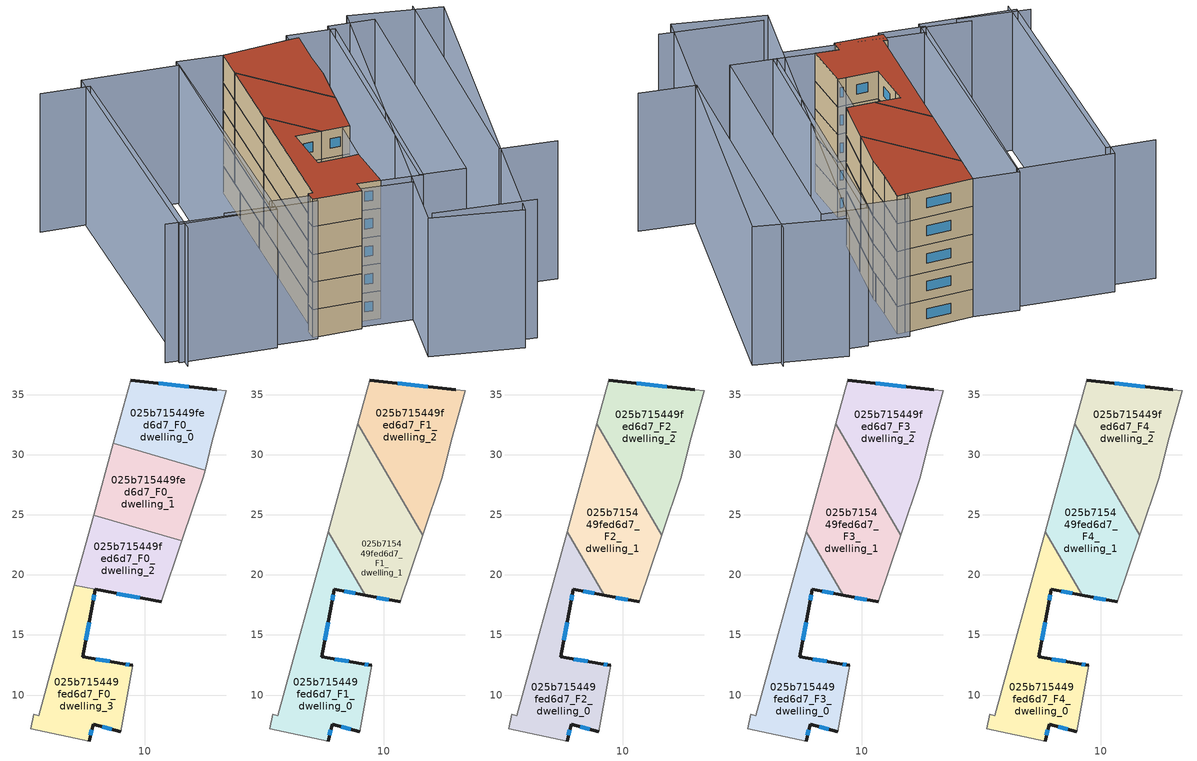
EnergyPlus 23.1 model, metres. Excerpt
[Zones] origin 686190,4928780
025b715449fed6d7_F0_dwelling_0
 floor ground (EU_floor_Construction): 16.8,35.34 15.61,31.17 15.03,28.73 7.37,30.95 8.82,36.24 15.99,35.42 z0
 wall outside (EU_wall_Construction): 15.99,35.42 8.82,36.24 z0:3
 wall to 025b715449fed6d7_F0_dwelling_1 (EU_wall_Construction): 7.37,30.95 15.03,28.73 z0:3
 wall adiabatic (EU_wall_Construction): 8.82,36.24 7.37,30.95 / 15.03,28.73 15.61,31.17 16.8,35.34 15.99,35.42 z0:3
 window (EU_Window_Construction): 13.66,35.69 11.15,35.97 z0.98:2.02
025b715449fed6d7_F0_dwelling_1
 floor ground (EU_floor_Construction): 15.03,28.73 14.89,28.13 13.09,22.83 5.73,24.96 7.37,30.95 z0
 wall adiabatic (EU_wall_Construction): 7.37,30.95 5.73,24.96 / 13.09,22.83 14.89,28.13 15.03,28.73 z0:3
 wall to 025b715449fed6d7_F0_dwelling_2 (EU_wall_Construction): 5.73,24.96 13.09,22.83 z0:3
025b715449fed6d7_F0_dwelling_2
 floor ground (EU_floor_Construction): 13.09,22.83 11.36,17.75 4.14,19.13 5.73,24.96 z0
 wall outside (EU_wall_Construction): 5.89,18.79 11.36,17.75 z0:3
 wall adiabatic (EU_wall_Construction): 11.36,17.75 13.09,22.83 / 5.73,24.96 4.14,19.13 z0:3
 wall to 025b715449fed6d7_F0_dwelling_3 (EU_wall_Construction): 4.14,19.13 5.89,18.79 z0:3
 window (EU_Window_Construction): 7.67,18.45 9.58,18.09 z0.98:2.02
025b715449fed6d7_F0_dwelling_3
 floor ground (EU_floor_Construction): 5.89,18.79 5.63,17.44 4.82,13.18 8.15,12.62 9,12.48 8,6.93 5.7,7.58 5.36,6.17 0.5,7.19 0.75,8.41 1.17,8.29 4.14,19.12 z0
 wall outside (EU_wall_Construction): 5.36,6.17 5.7,7.58 8,6.93 / 9,12.48 8.15,12.62 4.82,13.18 5.63,17.44 5.89,18.79 z0:3
 wall adiabatic (EU_wall_Construction): 4.14,19.12 1.17,8.29 0.75,8.41 0.5,7.19 5.36,6.17 / 8,6.93 9,12.48 z0:3
 window (EU_Window_Construction): 5.47,6.63 5.59,7.12 / 5.71,17.88 5.81,18.35 / 5.08,14.57 5.37,16.05 / 7.07,12.8 5.9,13 / 8.72,12.53 8.43,12.57 / 6.45,7.37 7.25,7.14 z0.98:2.02
025b715449fed6d7_F1_dwelling_0
 floor to 025b715449fed6d7_F0_dwelling_3 (EU_floor_Construction): 5.89,18.79 5.63,17.44 4.82,13.18 8.15,12.62 9,12.48 8,6.93 5.7,7.58 5.36,6.17 0.5,7.19 0.75,8.41 1.17,8.29 4.14,19.13 z3
 floor to 025b715449fed6d7_F0_dwelling_2 (EU_floor_Construction): 5.37,23.62 8.48,18.3 4.14,19.13 z3
 wall outside (EU_wall_Construction): 9,12.48 8.15,12.62 4.82,13.18 5.63,17.44 5.89,18.79 8.48,18.3 / 5.36,6.17 5.7,7.58 8,6.93 z3:6
 wall adiabatic (EU_wall_Construction): 8,6.93 9,12.48 / 5.37,23.62 1.17,8.29 0.75,8.41 0.5,7.19 5.36,6.17 z3:6
 wall to 025b715449fed6d7_F1_dwelling_1 (EU_wall_Construction): 8.48,18.3 5.37,23.62 z3:6
 window (EU_Window_Construction): 8.72,12.53 8.43,12.57 / 6.45,7.37 7.25,7.14 / 5.47,6.63 5.59,7.12 / 6.73,18.63 7.64,18.46 / 5.71,17.88 5.81,18.35 / 5.08,14.57 5.37,16.05 / 7.07,12.8 5.9,13 z3.98:5.02
025b715449fed6d7_F1_dwelling_1
 floor to 025b715449fed6d7_F0_dwelling_1 (EU_floor_Construction): 9.08,30.46 13.26,23.33 13.09,22.83 5.73,24.96 7.37,30.95 z3
 floor to 025b715449fed6d7_F0_dwelling_2 (EU_floor_Construction): 13.09,22.83 11.36,17.75 8.48,18.3 5.37,23.62 5.73,24.96 z3
 floor to 025b715449fed6d7_F0_dwelling_0 (EU_floor_Construction): 7.83,32.61 9.08,30.46 7.37,30.95 z3
 wall outside (EU_wall_Construction): 8.48,18.3 11.36,17.75 z3:6
 wall to 025b715449fed6d7_F1_dwelling_2 (EU_wall_Construction): 13.26,23.33 7.83,32.61 z3:6
 wall adiabatic (EU_wall_Construction): 11.36,17.75 13.26,23.33 / 7.83,32.61 5.37,23.62 z3:6
 window (EU_Window_Construction): 9.42,18.12 10.42,17.93 z3.98:5.02
025b715449fed6d7_F1_dwelling_2
 floor to 025b715449fed6d7_F0_dwelling_0 (EU_floor_Construction): 16.8,35.34 15.61,31.17 15.03,28.73 9.08,30.46 7.83,32.61 8.82,36.24 15.99,35.42 z3
 floor to 025b715449fed6d7_F0_dwelling_1 (EU_floor_Construction): 15.03,28.73 14.89,28.13 13.26,23.33 9.08,30.46 z3
 wall outside (EU_wall_Construction): 15.99,35.42 8.82,36.24 z3:6
 wall adiabatic (EU_wall_Construction): 8.82,36.24 7.83,32.61 / 13.26,23.33 14.89,28.13 15.61,31.17 16.8,35.34 15.99,35.42 z3:6
 window (EU_Window_Construction): 13.66,35.69 11.15,35.97 z3.98:5.02
025b715449fed6d7_F2_dwelling_0
 floor to 025b715449fed6d7_F1_dwelling_0 (EU_floor_Construction): 5.37,23.62 8.48,18.3 5.89,18.79 5.63,17.44 4.82,13.18 8.15,12.62 9,12.48 8,6.93 5.7,7.58 5.36,6.17 0.5,7.19 0.75,8.41 1.17,8.29 z6
 wall outside (EU_wall_Construction): 9,12.48 8.15,12.62 4.82,13.18 5.63,17.44 5.89,18.79 8.48,18.3 / 5.36,6.17 5.7,7.58 8,6.93 z6:9
 wall adiabatic (EU_wall_Construction): 8,6.93 9,12.48 / 5.37,23.62 1.17,8.29 0.75,8.41 0.5,7.19 5.36,6.17 z6:9
 wall to 025b715449fed6d7_F2_dwelling_1 (EU_wall_Construction): 8.48,18.3 5.37,23.62 z6:9
 window (EU_Window_Construction): 8.72,12.53 8.43,12.57 / 6.45,7.37 7.25,7.14 / 5.47,6.63 5.59,7.12 / 6.73,18.63 7.64,18.46 / 5.71,17.88 5.81,18.35 / 5.08,14.57 5.37,16.05 / 7.07,12.8 5.9,13 z6.98:8.02
025b715449fed6d7_F2_dwelling_1
 floor to 025b715449fed6d7_F1_dwelling_1 (EU_floor_Construction): 7.83,32.61 13.26,23.33 11.36,17.75 8.48,18.3 5.37,23.62 z6
 wall outside (EU_wall_Construction): 8.48,18.3 11.36,17.75 z6:9
 wall to 025b715449fed6d7_F2_dwelling_2 (EU_wall_Construction): 13.26,23.33 7.83,32.61 z6:9
 wall adiabatic (EU_wall_Construction): 11.36,17.75 13.26,23.33 / 7.83,32.61 5.37,23.62 z6:9
 window (EU_Window_Construction): 9.42,18.12 10.42,17.93 z6.98:8.02
025b715449fed6d7_F2_dwelling_2
 floor to 025b715449fed6d7_F1_dwelling_2 (EU_floor_Construction): 16.8,35.34 15.61,31.17 14.89,28.13 13.26,23.33 7.83,32.61 8.82,36.24 15.99,35.42 z6
 wall outside (EU_wall_Construction): 15.99,35.42 8.82,36.24 z6:9
 wall adiabatic (EU_wall_Construction): 8.82,36.24 7.83,32.61 / 13.26,23.33 14.89,28.13 15.61,31.17 16.8,35.34 15.99,35.42 z6:9
 window (EU_Window_Construction): 13.66,35.69 11.15,35.97 z6.98:8.02
025b715449fed6d7_F3_dwelling_0
 floor to 025b715449fed6d7_F2_dwelling_0 (EU_floor_Construction): 5.37,23.62 8.48,18.3 5.89,18.79 5.63,17.44 4.82,13.18 8.15,12.62 9,12.48 8,6.93 5.7,7.58 5.36,6.17 0.5,7.19 0.75,8.41 1.17,8.29 z9
 wall outside (EU_wall_Construction): 9,12.48 8.15,12.62 4.82,13.18 5.63,17.44 5.89,18.79 8.48,18.3 / 5.36,6.17 5.7,7.58 8,6.93 z9:12
 wall adiabatic (EU_wall_Construction): 8,6.93 9,12.48 / 5.37,23.62 1.17,8.29 0.75,8.41 0.5,7.19 5.36,6.17 z9:12
 wall to 025b715449fed6d7_F3_dwelling_1 (EU_wall_Construction): 8.48,18.3 5.37,23.62 z9:12
 window (EU_Window_Construction): 8.72,12.53 8.43,12.57 / 6.45,7.37 7.25,7.14 / 5.47,6.63 5.59,7.12 / 6.73,18.63 7.64,18.46 / 5.71,17.88 5.81,18.35 / 5.08,14.57 5.37,16.05 / 7.07,12.8 5.9,13 z9.98:11.02
025b715449fed6d7_F3_dwelling_1
 floor to 025b715449fed6d7_F2_dwelling_1 (EU_floor_Construction): 7.83,32.61 13.26,23.33 11.36,17.75 8.48,18.3 5.37,23.62 z9
 wall outside (EU_wall_Construction): 8.48,18.3 11.36,17.75 z9:12
 wall to 025b715449fed6d7_F3_dwelling_2 (EU_wall_Construction): 13.26,23.33 7.83,32.61 z9:12
 wall adiabatic (EU_wall_Construction): 11.36,17.75 13.26,23.33 / 7.83,32.61 5.37,23.62 z9:12
 window (EU_Window_Construction): 9.42,18.12 10.42,17.93 z9.98:11.02
025b715449fed6d7_F3_dwelling_2
 floor to 025b715449fed6d7_F2_dwelling_2 (EU_floor_Construction): 16.8,35.34 15.61,31.17 14.89,28.13 13.26,23.33 7.83,32.61 8.82,36.24 15.99,35.42 z9
 wall outside (EU_wall_Construction): 15.99,35.42 8.82,36.24 z9:12
 wall adiabatic (EU_wall_Construction): 8.82,36.24 7.83,32.61 / 13.26,23.33 14.89,28.13 15.61,31.17 16.8,35.34 15.99,35.42 z9:12
 window (EU_Window_Construction): 13.66,35.69 11.15,35.97 z9.98:11.02
025b715449fed6d7_F4_dwelling_0
 floor to 025b715449fed6d7_F3_dwelling_0 (EU_floor_Construction): 5.37,23.62 8.48,18.3 5.89,18.79 5.63,17.44 4.82,13.18 8.15,12.62 9,12.48 8,6.93 5.7,7.58 5.36,6.17 0.5,7.19 0.75,8.41 1.17,8.29 z12
 wall outside (EU_wall_Construction): 9,12.48 8.15,12.62 4.82,13.18 5.63,17.44 5.89,18.79 8.48,18.3 / 5.36,6.17 5.7,7.58 8,6.93 z12:15
 wall adiabatic (EU_wall_Construction): 8,6.93 9,12.48 / 5.37,23.62 1.17,8.29 0.75,8.41 0.5,7.19 5.36,6.17 z12:15
 wall to 025b715449fed6d7_F4_dwelling_1 (EU_wall_Construction): 8.48,18.3 5.37,23.62 z12:15
 window (EU_Window_Construction): 8.72,12.53 8.43,12.57 / 6.45,7.37 7.25,7.14 / 5.47,6.63 5.59,7.12 / 6.73,18.63 7.64,18.46 / 5.71,17.88 5.81,18.35 / 5.08,14.57 5.37,16.05 / 7.07,12.8 5.9,13 z12.98:14.02
 roof outside (EU_roof_Construction): 8,6.93 9,12.48 8.15,12.62 4.82,13.18 5.63,17.44 5.89,18.79 8.48,18.3 5.37,23.62 1.17,8.29 0.75,8.41 0.5,7.19 5.36,6.17 5.7,7.58 z15
025b715449fed6d7_F4_dwelling_1
 floor to 025b715449fed6d7_F3_dwelling_1 (EU_floor_Construction): 7.83,32.61 13.26,23.33 11.36,17.75 8.48,18.3 5.37,23.62 z12
 wall outside (EU_wall_Construction): 8.48,18.3 11.36,17.75 z12:15
 wall to 025b715449fed6d7_F4_dwelling_2 (EU_wall_Construction): 13.26,23.33 7.83,32.61 z12:15
 wall adiabatic (EU_wall_Construction): 11.36,17.75 13.26,23.33 / 7.83,32.61 5.37,23.62 z12:15
 window (EU_Window_Construction): 9.42,18.12 10.42,17.93 z12.98:14.02
 roof outside (EU_roof_Construction): 11.36,17.75 13.26,23.33 7.83,32.61 5.37,23.62 8.48,18.3 z15
025b715449fed6d7_F4_dwelling_2
 floor to 025b715449fed6d7_F3_dwelling_2 (EU_floor_Construction): 16.8,35.34 15.61,31.17 14.89,28.13 13.26,23.33 7.83,32.61 8.82,36.24 15.99,35.42 z12
 wall outside (EU_wall_Construction): 15.99,35.42 8.82,36.24 z12:15
 wall adiabatic (EU_wall_Construction): 8.82,36.24 7.83,32.61 / 13.26,23.33 14.89,28.13 15.61,31.17 16.8,35.34 15.99,35.42 z12:15
 window (EU_Window_Construction): 13.66,35.69 11.15,35.97 z12.98:14.02
 roof outside (EU_roof_Construction): 13.26,23.33 14.89,28.13 15.61,31.17 16.8,35.34 15.99,35.42 8.82,36.24 7.83,32.61 z15
shading: 8.59,-1.3 18.54,-4.31 / -3.19,9.07 10.44,5.1 / -8.14,9.42 -3.28,7.96 / -14.1,10.49 -7.08,8.43 / 26.57,4.61 20.96,6.25 / 20.96,6.25 29.36,34.87 / -10.14,39.04 -5.27,37.8 / -5.27,37.8 -12.67,8.79 / 31.77,33.11 16.51,-5.42 / 16.51,-5.42 7.73,-1.95 / 7.73,-1.95 23,36.58 / 23,36.58 31.77,33.11 / 24.86,34.52 16.18,4.58 / 16.18,4.58 11.68,5.89 / 11.68,5.89 20.36,35.82 / 20.36,35.82 24.86,34.52 / 20.64,34.95 12.06,5.74 / 12.06,5.74 7.42,7.1 / 7.42,7.1 16,36.31 / 16,36.31 20.64,34.95 / 8.82,36.24 0.74,6.7 / 0.74,6.7 -3.8,7.94 / -3.8,7.94 4.29,37.48 / 4.29,37.48 8.82,36.24 / -12.98,9.78 -5.37,39.24 / -5.37,39.24 4.16,36.77 / 4.16,36.77 -3.45,7.32 / -3.45,7.32 -12.98,9.78 z0:15
[Building]
EU S2 Campaign: North Axis=0; Terrain=City; Solar Distribution=FullExterior
[Site:Location]
Bologna: Latitude=44.5; Longitude=11.25; Time Zone=1; Elevation=37
[SizingPeriod:WeatherFileDays]
AnnualSizingPeriod: Begin Month=1; Begin Day of Month=1; End Month=12; End Day of Month=31; Day of Week for Start Day=Monday; Use Weather File Daylight Saving Period=No; Use Weather File Rain and Snow Indicators=No
[MATERIAL]
EU_InternalMass_Material: Roughness=MediumRough; Thickness=0.1; Conductivity=1; Density=1800; Specific Heat=900; Thermal Absorptance=0.9; Solar Absorptance=0.7; Visible Absorptance=0.7
[MATERIAL:NOMASS] Roughness=MediumRough; Thermal Absorptance=0.9; Solar Absorptance=0.7; Visible Absorptance=0.7
Name | Thermal Resistance
EU_wall_NoMass | 0.905828
EU_roof_NoMass | 0.37593
EU_floor_NoMass | 0.67114
[WINDOWMATERIAL:SIMPLEGLAZINGSYSTEM]
EU_Window_SimpleGlazing: UFactor=4.52486; Solar Heat Gain Coefficient=0.85; Visible Transmittance=0.85
[CONSTRUCTION]
EU_wall_Construction: EU_wall_NoMass
EU_roof_Construction: EU_roof_NoMass
EU_floor_Construction: EU_floor_NoMass
EU_InternalMass_Construction: EU_InternalMass_Material
EU_Window_Construction: EU_Window_SimpleGlazing
[ZONE] Type=1; Multiplier=1; Ceiling Height=autocalculate; Floor Area=autocalculate; Part of Total Floor Area=Yes
Name | Volume
025b715449fed6d7_F0_dwelling_0 | 146.099
025b715449fed6d7_F1_dwelling_0; 025b715449fed6d7_F2_dwelling_0; 025b715449fed6d7_F3_dwelling_0; 025b715449fed6d7_F4_dwelling_0 | 194.782
025b715449fed6d7_F0_dwelling_1 | 146.068
025b715449fed6d7_F1_dwelling_1; 025b715449fed6d7_F2_dwelling_1; 025b715449fed6d7_F3_dwelling_1; 025b715449fed6d7_F4_dwelling_1 | 194.774
025b715449fed6d7_F0_dwelling_2 | 128.125
025b715449fed6d7_F1_dwelling_2; 025b715449fed6d7_F2_dwelling_2; 025b715449fed6d7_F3_dwelling_2; 025b715449fed6d7_F4_dwelling_2 | 194.799
025b715449fed6d7_F0_dwelling_3 | 163.989
[INTERNALMASS] Construction=EU_InternalMass_Construction
Name | Zone or ZoneList | Surface Area
025b715449fed6d7_F0_dwelling_0_EU_InternalMass | 025b715449fed6d7_F0_dwelling_0 | 48.6994
025b715449fed6d7_F0_dwelling_1_EU_InternalMass | 025b715449fed6d7_F0_dwelling_1 | 48.6896
025b715449fed6d7_F0_dwelling_2_EU_InternalMass | 025b715449fed6d7_F0_dwelling_2 | 42.7191
025b715449fed6d7_F0_dwelling_3_EU_InternalMass | 025b715449fed6d7_F0_dwelling_3 | 54.6734
025b715449fed6d7_F1_dwelling_0_EU_InternalMass | 025b715449fed6d7_F1_dwelling_0 | 64.9277
025b715449fed6d7_F1_dwelling_1_EU_InternalMass | 025b715449fed6d7_F1_dwelling_1 | 64.9246
025b715449fed6d7_F1_dwelling_2_EU_InternalMass | 025b715449fed6d7_F1_dwelling_2 | 64.9332
025b715449fed6d7_F2_dwelling_0_EU_InternalMass | 025b715449fed6d7_F2_dwelling_0 | 64.9277
025b715449fed6d7_F2_dwelling_1_EU_InternalMass | 025b715449fed6d7_F2_dwelling_1 | 64.9246
025b715449fed6d7_F2_dwelling_2_EU_InternalMass | 025b715449fed6d7_F2_dwelling_2 | 64.9332
025b715449fed6d7_F3_dwelling_0_EU_InternalMass | 025b715449fed6d7_F3_dwelling_0 | 64.9277
025b715449fed6d7_F3_dwelling_1_EU_InternalMass | 025b715449fed6d7_F3_dwelling_1 | 64.9246
025b715449fed6d7_F3_dwelling_2_EU_InternalMass | 025b715449fed6d7_F3_dwelling_2 | 64.9332
025b715449fed6d7_F4_dwelling_0_EU_InternalMass | 025b715449fed6d7_F4_dwelling_0 | 64.9277
025b715449fed6d7_F4_dwelling_1_EU_InternalMass | 025b715449fed6d7_F4_dwelling_1 | 64.9246
025b715449fed6d7_F4_dwelling_2_EU_InternalMass | 025b715449fed6d7_F4_dwelling_2 | 64.9332
[OTHEREQUIPMENT] Fuel Type=Electricity; Design Level Calculation Method=Watts/Area; Power per Zone Floor Area=1; Fraction Latent=0; Fraction Radiant=0; Fraction Lost=0; Carbon Dioxide Generation Rate=0; EndUse Subcategory=EU_Step8_InternalGains
Name | Zone or ZoneList or Space or SpaceList | Schedule
EU_Step8_InternalGain_025b715449fed6d7_F0_dwelling_0_f000 | 025b715449fed6d7_F0_dwelling_0 | EU_Step8_GainSchedule_025b715449fed6d7_F0_dwelling_0_f000
EU_Step8_InternalGain_025b715449fed6d7_F0_dwelling_1_f000 | 025b715449fed6d7_F0_dwelling_1 | EU_Step8_GainSchedule_025b715449fed6d7_F0_dwelling_1_f000
EU_Step8_InternalGain_025b715449fed6d7_F0_dwelling_2_f000 | 025b715449fed6d7_F0_dwelling_2 | EU_Step8_GainSchedule_025b715449fed6d7_F0_dwelling_2_f000
EU_Step8_InternalGain_025b715449fed6d7_F0_dwelling_3_f000 | 025b715449fed6d7_F0_dwelling_3 | EU_Step8_GainSchedule_025b715449fed6d7_F0_dwelling_3_f000
EU_Step8_InternalGain_025b715449fed6d7_F1_dwelling_0_f000 | 025b715449fed6d7_F1_dwelling_0 | EU_Step8_GainSchedule_025b715449fed6d7_F1_dwelling_0_f000
EU_Step8_InternalGain_025b715449fed6d7_F1_dwelling_1_f000 | 025b715449fed6d7_F1_dwelling_1 | EU_Step8_GainSchedule_025b715449fed6d7_F1_dwelling_1_f000
EU_Step8_InternalGain_025b715449fed6d7_F1_dwelling_2_f000 | 025b715449fed6d7_F1_dwelling_2 | EU_Step8_GainSchedule_025b715449fed6d7_F1_dwelling_2_f000
EU_Step8_InternalGain_025b715449fed6d7_F2_dwelling_0_f000 | 025b715449fed6d7_F2_dwelling_0 | EU_Step8_GainSchedule_025b715449fed6d7_F2_dwelling_0_f000
EU_Step8_InternalGain_025b715449fed6d7_F2_dwelling_1_f000 | 025b715449fed6d7_F2_dwelling_1 | EU_Step8_GainSchedule_025b715449fed6d7_F2_dwelling_1_f000
EU_Step8_InternalGain_025b715449fed6d7_F2_dwelling_2_f000 | 025b715449fed6d7_F2_dwelling_2 | EU_Step8_GainSchedule_025b715449fed6d7_F2_dwelling_2_f000
EU_Step8_InternalGain_025b715449fed6d7_F3_dwelling_0_f000 | 025b715449fed6d7_F3_dwelling_0 | EU_Step8_GainSchedule_025b715449fed6d7_F3_dwelling_0_f000
EU_Step8_InternalGain_025b715449fed6d7_F3_dwelling_1_f000 | 025b715449fed6d7_F3_dwelling_1 | EU_Step8_GainSchedule_025b715449fed6d7_F3_dwelling_1_f000
EU_Step8_InternalGain_025b715449fed6d7_F3_dwelling_2_f000 | 025b715449fed6d7_F3_dwelling_2 | EU_Step8_GainSchedule_025b715449fed6d7_F3_dwelling_2_f000
EU_Step8_InternalGain_025b715449fed6d7_F4_dwelling_0_f000 | 025b715449fed6d7_F4_dwelling_0 | EU_Step8_GainSchedule_025b715449fed6d7_F4_dwelling_0_f000
EU_Step8_InternalGain_025b715449fed6d7_F4_dwelling_1_f000 | 025b715449fed6d7_F4_dwelling_1 | EU_Step8_GainSchedule_025b715449fed6d7_F4_dwelling_1_f000
EU_Step8_InternalGain_025b715449fed6d7_F4_dwelling_2_f000 | 025b715449fed6d7_F4_dwelling_2 | EU_Step8_GainSchedule_025b715449fed6d7_F4_dwelling_2_f000
[ZONEVENTILATION:DESIGNFLOWRATE] Schedule=EU_AlwaysOn; Design Flow Rate Calculation Method=AirChanges/Hour; Air Changes per Hour=0.73129; Ventilation Type=Natural; Fan Pressure Rise=0; Fan Total Efficiency=1; Constant Term Coefficient=1; Temperature Term Coefficient=0; Velocity Term Coefficient=0; Velocity Squared Term Coefficient=0; Minimum Indoor Temperature=-100; Maximum Indoor Temperature=100; Delta Temperature=-100; Minimum Outdoor Temperature=-100; Maximum Outdoor Temperature=100; Maximum Wind Speed=40
Name | Zone or ZoneList or Space or SpaceList
EU_ConstantAir_025b715449fed6d7_F0_dwelling_0 | 025b715449fed6d7_F0_dwelling_0
EU_ConstantAir_025b715449fed6d7_F0_dwelling_1 | 025b715449fed6d7_F0_dwelling_1
EU_ConstantAir_025b715449fed6d7_F0_dwelling_2 | 025b715449fed6d7_F0_dwelling_2
EU_ConstantAir_025b715449fed6d7_F0_dwelling_3 | 025b715449fed6d7_F0_dwelling_3
EU_ConstantAir_025b715449fed6d7_F1_dwelling_0 | 025b715449fed6d7_F1_dwelling_0
EU_ConstantAir_025b715449fed6d7_F1_dwelling_1 | 025b715449fed6d7_F1_dwelling_1
EU_ConstantAir_025b715449fed6d7_F1_dwelling_2 | 025b715449fed6d7_F1_dwelling_2
EU_ConstantAir_025b715449fed6d7_F2_dwelling_0 | 025b715449fed6d7_F2_dwelling_0
EU_ConstantAir_025b715449fed6d7_F2_dwelling_1 | 025b715449fed6d7_F2_dwelling_1
EU_ConstantAir_025b715449fed6d7_F2_dwelling_2 | 025b715449fed6d7_F2_dwelling_2
EU_ConstantAir_025b715449fed6d7_F3_dwelling_0 | 025b715449fed6d7_F3_dwelling_0
EU_ConstantAir_025b715449fed6d7_F3_dwelling_1 | 025b715449fed6d7_F3_dwelling_1
EU_ConstantAir_025b715449fed6d7_F3_dwelling_2 | 025b715449fed6d7_F3_dwelling_2
EU_ConstantAir_025b715449fed6d7_F4_dwelling_0 | 025b715449fed6d7_F4_dwelling_0
EU_ConstantAir_025b715449fed6d7_F4_dwelling_1 | 025b715449fed6d7_F4_dwelling_1
EU_ConstantAir_025b715449fed6d7_F4_dwelling_2 | 025b715449fed6d7_F4_dwelling_2
[HVACTEMPLATE:THERMOSTAT] Constant Heating Setpoint=20; Constant Cooling Setpoint=50
EU_HeatOnly_025b715449fed6d7_F0_dwelling_0; EU_HeatOnly_025b715449fed6d7_F0_dwelling_1; EU_HeatOnly_025b715449fed6d7_F0_dwelling_2; EU_HeatOnly_025b715449fed6d7_F0_dwelling_3; EU_HeatOnly_025b715449fed6d7_F1_dwelling_0; EU_HeatOnly_025b715449fed6d7_F1_dwelling_1; EU_HeatOnly_025b715449fed6d7_F1_dwelling_2; EU_HeatOnly_025b715449fed6d7_F2_dwelling_0; EU_HeatOnly_025b715449fed6d7_F2_dwelling_1; EU_HeatOnly_025b715449fed6d7_F2_dwelling_2; EU_HeatOnly_025b715449fed6d7_F3_dwelling_0; EU_HeatOnly_025b715449fed6d7_F3_dwelling_1; EU_HeatOnly_025b715449fed6d7_F3_dwelling_2; EU_HeatOnly_025b715449fed6d7_F4_dwelling_0; EU_HeatOnly_025b715449fed6d7_F4_dwelling_1; EU_HeatOnly_025b715449fed6d7_F4_dwelling_2
[HVACTEMPLATE:ZONE:IDEALLOADSAIRSYSTEM] System Availability Schedule=EU_AlwaysOn; Maximum Heating Supply Air Temperature=50; Minimum Cooling Supply Air Temperature=13; Maximum Heating Supply Air Humidity Ratio=0.0156; Minimum Cooling Supply Air Humidity Ratio=0.0077; Heating Limit=NoLimit; Cooling Limit=NoLimit; Heating Availability Schedule=EU_AlwaysOn; Cooling Availability Schedule=EU_CoolingOff; Dehumidification Control Type=ConstantSensibleHeatRatio; Cooling Sensible Heat Ratio=0.7; Dehumidification Setpoint=60; Humidification Control Type=None; Humidification Setpoint=30; Outdoor Air Method=None; Outdoor Air Flow Rate per Person=0.00944; Outdoor Air Flow Rate per Zone Floor Area=0; Outdoor Air Flow Rate per Zone=0; Demand Controlled Ventilation Type=None; Outdoor Air Economizer Type=NoEconomizer; Heat Recovery Type=None; Sensible Heat Recovery Effectiveness=0.7; Latent Heat Recovery Effectiveness=0.65
Name | Template Thermostat
025b715449fed6d7_F0_dwelling_0 | EU_HeatOnly_025b715449fed6d7_F0_dwelling_0
025b715449fed6d7_F0_dwelling_1 | EU_HeatOnly_025b715449fed6d7_F0_dwelling_1
025b715449fed6d7_F0_dwelling_2 | EU_HeatOnly_025b715449fed6d7_F0_dwelling_2
025b715449fed6d7_F0_dwelling_3 | EU_HeatOnly_025b715449fed6d7_F0_dwelling_3
025b715449fed6d7_F1_dwelling_0 | EU_HeatOnly_025b715449fed6d7_F1_dwelling_0
025b715449fed6d7_F1_dwelling_1 | EU_HeatOnly_025b715449fed6d7_F1_dwelling_1
025b715449fed6d7_F1_dwelling_2 | EU_HeatOnly_025b715449fed6d7_F1_dwelling_2
025b715449fed6d7_F2_dwelling_0 | EU_HeatOnly_025b715449fed6d7_F2_dwelling_0
025b715449fed6d7_F2_dwelling_1 | EU_HeatOnly_025b715449fed6d7_F2_dwelling_1
025b715449fed6d7_F2_dwelling_2 | EU_HeatOnly_025b715449fed6d7_F2_dwelling_2
025b715449fed6d7_F3_dwelling_0 | EU_HeatOnly_025b715449fed6d7_F3_dwelling_0
025b715449fed6d7_F3_dwelling_1 | EU_HeatOnly_025b715449fed6d7_F3_dwelling_1
025b715449fed6d7_F3_dwelling_2 | EU_HeatOnly_025b715449fed6d7_F3_dwelling_2
025b715449fed6d7_F4_dwelling_0 | EU_HeatOnly_025b715449fed6d7_F4_dwelling_0
025b715449fed6d7_F4_dwelling_1 | EU_HeatOnly_025b715449fed6d7_F4_dwelling_1
025b715449fed6d7_F4_dwelling_2 | EU_HeatOnly_025b715449fed6d7_F4_dwelling_2
[SIZING:ZONE] Zone Cooling Design Supply Air Temperature Input Method=SupplyAirTemperature; Zone Cooling Design Supply Air Temperature=13; Zone Heating Design Supply Air Temperature Input Method=SupplyAirTemperature; Zone Heating Design Supply Air Temperature=50; Zone Cooling Design Supply Air Humidity Ratio=0.008; Zone Heating Design Supply Air Humidity Ratio=0.008; Cooling Design Air Flow Method=DesignDay; Cooling Design Air Flow Rate=0; Cooling Minimum Air Flow per Zone Floor Area=0.000762; Cooling Minimum Air Flow=0; Cooling Minimum Air Flow Fraction=0.2; Heating Design Air Flow Method=DesignDay; Heating Design Air Flow Rate=0; Heating Maximum Air Flow per Zone Floor Area=0.002032; Heating Maximum Air Flow=0.141576; Heating Maximum Air Flow Fraction=0.3; Account for Dedicated Outdoor Air System=No; Dedicated Outdoor Air System Control Strategy=NeutralSupplyAir; Dedicated Outdoor Air Low Setpoint Temperature for Design=autosize; Dedicated Outdoor Air High Setpoint Temperature for Design=autosize; Zone Load Sizing Method=Sensible Load Only No Latent Load; Zone Latent Cooling Design Supply Air Humidity Ratio Input Method=HumidityRatioDifference; Zone Cooling Design Supply Air Humidity Ratio Difference=0.005; Zone Latent Heating Design Supply Air Humidity Ratio Input Method=HumidityRatioDifference; Zone Humidification Design Supply Air Humidity Ratio Difference=0.005
025b715449fed6d7_F0_dwelling_0; 025b715449fed6d7_F0_dwelling_1; 025b715449fed6d7_F0_dwelling_2; 025b715449fed6d7_F0_dwelling_3; 025b715449fed6d7_F1_dwelling_0; 025b715449fed6d7_F1_dwelling_1; 025b715449fed6d7_F1_dwelling_2; 025b715449fed6d7_F2_dwelling_0; 025b715449fed6d7_F2_dwelling_1; 025b715449fed6d7_F2_dwelling_2; 025b715449fed6d7_F3_dwelling_0; 025b715449fed6d7_F3_dwelling_1; 025b715449fed6d7_F3_dwelling_2; 025b715449fed6d7_F4_dwelling_0; 025b715449fed6d7_F4_dwelling_1; 025b715449fed6d7_F4_dwelling_2
[SCHEDULE:CONSTANT]
Name | Hourly Value
EU_AlwaysOn | 1
EU_CoolingOff | 0
[SCHEDULE:FILE] Column Number=1; Rows to Skip at Top=0; Number of Hours of Data=8760; Column Separator=Comma; Interpolate to Timestep=No; Minutes per Item=60; Adjust Schedule for Daylight Savings=Yes
Name | File
EU_Step8_GainSchedule_025b715449fed6d7_F0_dwelling_0_f000 | ../../schedules/025b715449fed6d7/025b715449fed6d7_F0_dwelling_0_f000_gain.csv
EU_Step8_GainSchedule_025b715449fed6d7_F0_dwelling_1_f000 | ../../schedules/025b715449fed6d7/025b715449fed6d7_F0_dwelling_1_f000_gain.csv
EU_Step8_GainSchedule_025b715449fed6d7_F0_dwelling_2_f000 | ../../schedules/025b715449fed6d7/025b715449fed6d7_F0_dwelling_2_f000_gain.csv
EU_Step8_GainSchedule_025b715449fed6d7_F0_dwelling_3_f000 | ../../schedules/025b715449fed6d7/025b715449fed6d7_F0_dwelling_3_f000_gain.csv
EU_Step8_GainSchedule_025b715449fed6d7_F1_dwelling_0_f000 | ../../schedules/025b715449fed6d7/025b715449fed6d7_F1_dwelling_0_f000_gain.csv
EU_Step8_GainSchedule_025b715449fed6d7_F1_dwelling_1_f000 | ../../schedules/025b715449fed6d7/025b715449fed6d7_F1_dwelling_1_f000_gain.csv
EU_Step8_GainSchedule_025b715449fed6d7_F1_dwelling_2_f000 | ../../schedules/025b715449fed6d7/025b715449fed6d7_F1_dwelling_2_f000_gain.csv
EU_Step8_GainSchedule_025b715449fed6d7_F2_dwelling_0_f000 | ../../schedules/025b715449fed6d7/025b715449fed6d7_F2_dwelling_0_f000_gain.csv
EU_Step8_GainSchedule_025b715449fed6d7_F2_dwelling_1_f000 | ../../schedules/025b715449fed6d7/025b715449fed6d7_F2_dwelling_1_f000_gain.csv
EU_Step8_GainSchedule_025b715449fed6d7_F2_dwelling_2_f000 | ../../schedules/025b715449fed6d7/025b715449fed6d7_F2_dwelling_2_f000_gain.csv
EU_Step8_GainSchedule_025b715449fed6d7_F3_dwelling_0_f000 | ../../schedules/025b715449fed6d7/025b715449fed6d7_F3_dwelling_0_f000_gain.csv
EU_Step8_GainSchedule_025b715449fed6d7_F3_dwelling_1_f000 | ../../schedules/025b715449fed6d7/025b715449fed6d7_F3_dwelling_1_f000_gain.csv
EU_Step8_GainSchedule_025b715449fed6d7_F3_dwelling_2_f000 | ../../schedules/025b715449fed6d7/025b715449fed6d7_F3_dwelling_2_f000_gain.csv
EU_Step8_GainSchedule_025b715449fed6d7_F4_dwelling_0_f000 | ../../schedules/025b715449fed6d7/025b715449fed6d7_F4_dwelling_0_f000_gain.csv
EU_Step8_GainSchedule_025b715449fed6d7_F4_dwelling_1_f000 | ../../schedules/025b715449fed6d7/025b715449fed6d7_F4_dwelling_1_f000_gain.csv
EU_Step8_GainSchedule_025b715449fed6d7_F4_dwelling_2_f000 | ../../schedules/025b715449fed6d7/025b715449fed6d7_F4_dwelling_2_f000_gain.csv
